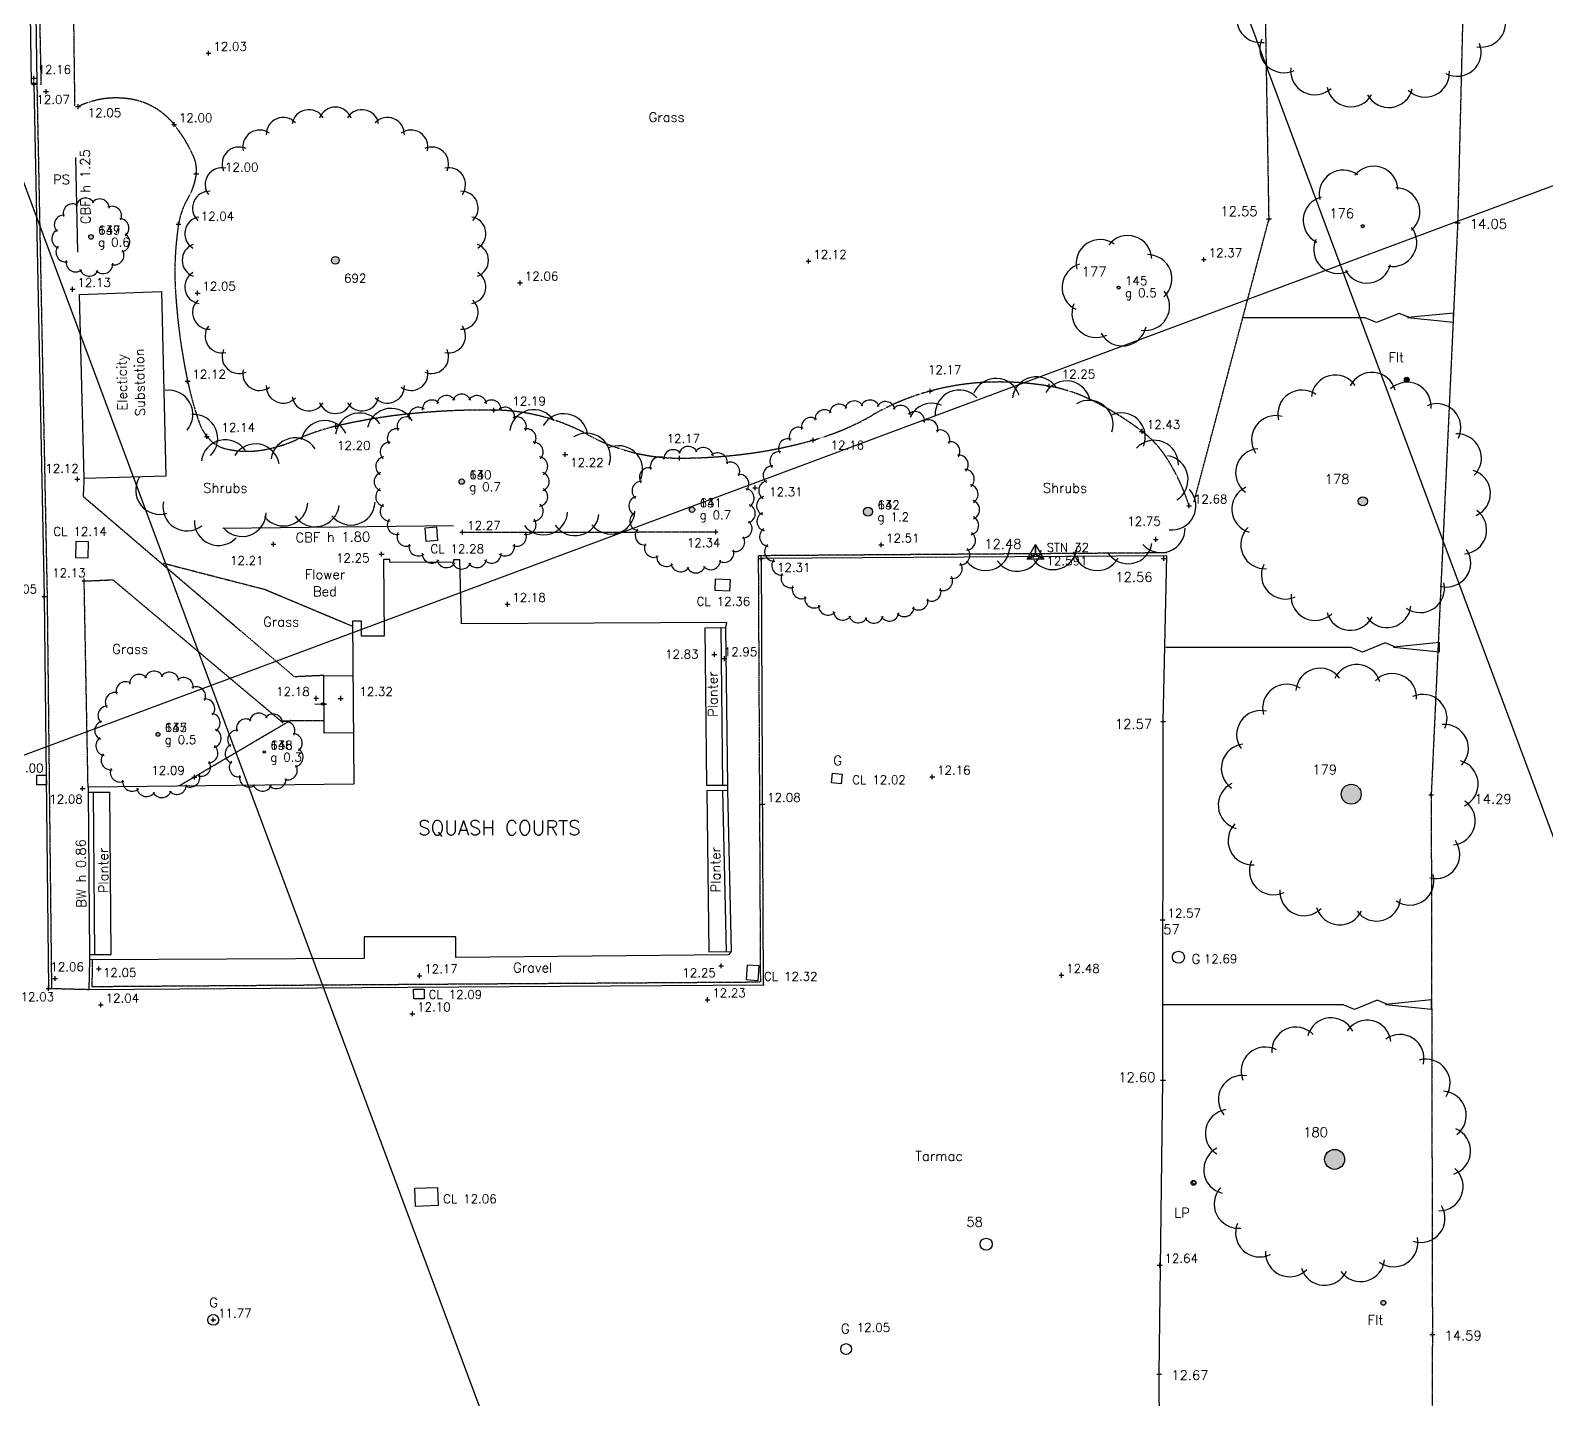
# Model space of a CAD drawing. Extents: x -4000 to 590500, y -6503 to 470250.
# Drawn here: x 321360 to 384274, y 59608 to 116412 of the extents above; entities that cross this region are included whole.
import ezdxf
from ezdxf.enums import TextEntityAlignment as Align

# ---------------------------------------------------------------- set-up
doc = ezdxf.new("R2010")
doc.units = 0
doc.header["$LTSCALE"] = 0.0508
doc.linetypes.add('DASHED', pattern=[19.05, 12.7, -6.35])
for name, color, linetype in [('BOUNDARY', 30, 'CONTINUOUS'), ('BUILDING', 34, 'CONTINUOUS'), ('CONTROL', 1, 'CONTINUOUS'), ('DETAIL', 5, 'CONTINUOUS'), ('GIRTHTEXT', 4, 'CONTINUOUS'), ('GRID', 253, 'CONTINUOUS'), ('LEVEL', 1, 'CONTINUOUS'), ('MH_NUMBER', 7, 'CONTINUOUS'), ('OLDNUMBERS', 7, 'CONTINUOUS'), ('ROAD', 4, 'CONTINUOUS'), ('SERVICE', 1, 'CONTINUOUS'), ('STAIRS', 2, 'CONTINUOUS'), ('TEXT', 7, 'CONTINUOUS'), ('TEXT_SERVICE', 1, 'CONTINUOUS'), ('TREE_NUMBER', 7, 'CONTINUOUS'), ('VEGETATION', 3, 'CONTINUOUS')]:
    doc.layers.add(name, color=color, linetype=linetype)
doc.styles.add('ROMANS', font='Romans.shx')

msp = doc.modelspace()

# ---------------------------------------------------------------- hatches: boundary and pattern name
at = {"layer": 'SERVICE', "linetype": 'Continuous'}
h = msp.add_hatch(color=256, dxfattribs=at)
edge = h.paths.add_edge_path()
edge.add_arc((378470, 101920), 100, 0, 360)
h = msp.add_hatch(color=256, dxfattribs=at)
edge = h.paths.add_edge_path()
edge.add_arc((377497, 63623), 100, 0, 360)
edge = h.paths.add_edge_path()
edge.add_arc((369622, 68605), 100, 0, 360)
at = {"layer": 'VEGETATION', "linetype": 'Continuous'}
h = msp.add_hatch(color=256, dxfattribs=at)
edge = h.paths.add_edge_path()
edge.add_arc((366513, 105742), 63.7, 0, 360)
edge = h.paths.add_edge_path()
edge.add_arc((377145, 119416), 398, 0, 360)
edge = h.paths.add_edge_path()
edge.add_arc((373241, 129133), 63.7, 0, 360)
h = msp.add_hatch(color=256, dxfattribs=at)
edge = h.paths.add_edge_path()
edge.add_arc((315598, 101538), 127, 0, 360)
edge = h.paths.add_edge_path()
edge.add_arc((315335, 107758), 79.6, 0, 360)
edge = h.paths.add_edge_path()
edge.add_arc((315514, 111619), 207, 0, 360)
edge = h.paths.add_edge_path()
edge.add_arc((316192, 115098), 207, 0, 360)
edge = h.paths.add_edge_path()
edge.add_arc((315627, 96258), 15.9, 0, 360)
edge = h.paths.add_edge_path()
edge.add_arc((323877, 107842), 95.5, 0, 360)
edge = h.paths.add_edge_path()
edge.add_arc((334016, 106873), 160, 0, 360)
edge = h.paths.add_edge_path()
edge.add_arc((339258, 97692), 111, 0, 360)
edge = h.paths.add_edge_path()
edge.add_arc((348815, 96528), 111, 0, 360)
edge = h.paths.add_edge_path()
edge.add_arc((356118, 96444), 191, 0, 360)
h = msp.add_hatch(color=256, dxfattribs=at)
edge = h.paths.add_edge_path()
edge.add_arc((376165, 84724), 414, 0, 360)
edge = h.paths.add_edge_path()
edge.add_arc((376647, 96876), 191, 0, 360)
edge = h.paths.add_edge_path()
edge.add_arc((376644, 108288), 63.7, 0, 360)
h = msp.add_hatch(color=256, dxfattribs=at)
edge = h.paths.add_edge_path()
edge.add_arc((315578, 87542), 127, 0, 360)
edge = h.paths.add_edge_path()
edge.add_arc((315607, 84339), 175, 0, 360)
edge = h.paths.add_edge_path()
edge.add_arc((315549, 81286), 175, 0, 360)
edge = h.paths.add_edge_path()
edge.add_arc((315374, 78245), 95.5, 0, 360)
edge = h.paths.add_edge_path()
edge.add_arc((315663, 75537), 95.5, 0, 360)
edge = h.paths.add_edge_path()
edge.add_arc((315830, 72404), 207, 0, 360)
edge = h.paths.add_edge_path()
edge.add_arc((316690, 65670), 207, 0, 360)
edge = h.paths.add_edge_path()
edge.add_arc((316642, 60273), 207, 0, 360)
edge = h.paths.add_edge_path()
edge.add_arc((326656, 87206), 79.6, 0, 360)
edge = h.paths.add_edge_path()
edge.add_arc((331068, 86477), 47.7, 0, 360)
h = msp.add_hatch(color=256, dxfattribs=at)
edge = h.paths.add_edge_path()
edge.add_arc((374286, 44663), 414, 0, 360)
edge = h.paths.add_edge_path()
edge.add_arc((374591, 53417), 414, 0, 360)
edge = h.paths.add_edge_path()
edge.add_arc((375477, 69576), 414, 0, 360)

# ---------------------------------------------------------------- linework, layer by layer
at = {"layer": 'BOUNDARY', "linetype": 'Continuous', "flags": 128}
msp.add_lwpolyline([(329341, 95756), (338924, 95874)], dxfattribs=at)
at = {"layer": 'BUILDING', "linetype": 'Continuous', "flags": 128}
msp.add_lwpolyline([(323600, 97822), (323403, 105459), (326805, 105577), (326989, 97915)], close=True, dxfattribs=at)
for points in [[(350344, 78058), (350451, 78200), (350302, 84878), (350303, 85089), (350224, 91638), (350252, 91854), (339255, 91791), (339176, 94442), (338916, 94442), (338916, 94332), (336273, 94348), (336273, 94458), (336013, 94458), (336043, 91285), (335103, 91285), (335103, 91905), (334723, 91905), (334787, 85135), (323756, 85016), (323762, 84807), (323816, 78076), (323820, 77866)], [(350303, 85089), (349424, 85079), (349355, 91628), (350224, 91638)], [(350004, 91638), (350083, 85089)], [(323762, 84807), (324662, 84807)], [(323816, 78076), (324716, 78076), (324662, 84807)], [(324036, 78076), (323982, 84807)], [(350302, 84878), (349427, 84867), (349508, 78188), (350451, 78200)], [(350082, 84878), (350231, 78200)], [(350331, 78062), (339008, 77956), (339008, 78809), (335206, 78809), (335206, 77909), (323823, 77850)]]:
    msp.add_lwpolyline(points, dxfattribs=at)
at = {"layer": 'CONTROL', "linetype": 'Continuous', "flags": 128}
msp.add_lwpolyline([(363065, 94681), (363065, 95081), (363411, 94481), (363065, 94681), (362719, 94481), (363065, 95081), (363065, 94681), (363411, 94481), (362719, 94481), (363065, 94681)], dxfattribs=at)
at = {"layer": 'DETAIL', "linetype": 'DASHED', "flags": 128}
for points in [[(372445, 127014), (372724, 128840), (373524, 129947), (375493, 130931), (381143, 131496), (380582, 108425), (379483, 84695), (379533, 62310), (379409, 39030)], [(321526, 127471), (321802, 114154)], [(369638, 96834), (372756, 108591), (372445, 127014)], [(323212, 113249), (323072, 124264)], [(333540, 89650), (332314, 89593), (323563, 97067), (323600, 97822)], [(339287, 95591), (349800, 95606)], [(326871, 94311), (331093, 93221), (334725, 91698)], [(323595, 93570), (324787, 93619)], [(323756, 85016), (323595, 93570)], [(324787, 93619), (331746, 87771)], [(332164, 87786), (327523, 85056)], [(331746, 87771), (333551, 87788)]]:
    msp.add_lwpolyline(points, dxfattribs=at)
at = {"layer": 'DETAIL', "linetype": 'Continuous', "flags": 128}
for points in [[(321473, 124744), (321629, 114204), (321409, 114204), (321254, 124689)], [(323330, 107205), (323250, 111142)], [(368286, 46286), (368199, 60668), (368355, 72857), (368366, 87742), (368513, 94616)]]:
    msp.add_lwpolyline(points, dxfattribs=at)
at = {"layer": 'DETAIL', "linetype": 'DASHED'}
msp.add_lwpolyline([(323339, 113246, -0.159352), (325591, 113546, -0.180159), (327326, 112506, -0.063101), (328128, 111193, -0.13228), (328246, 110459, -0.110812), (327914, 109475, 0.097759), (327511, 108372, 0.05331), (327378, 105655, 0.037855), (327886, 101864, 0.031088), (328362, 100152, 0.083432), (328681, 99567, 0.172619), (329509, 99045, 0.103726), (331108, 99022, 0.058082), (332447, 99449, -0.048604), (334036, 99988, -0.03211), (337093, 100501, -0.028374), (340598, 100659, -0.123148), (344492, 99637, 0.126417), (348294, 98666, 0.033152), (351172, 98860, 0.035174), (353835, 99412, 0.062066), (356301, 100450, -0.064211), (358689, 101444, -0.056317), (361083, 101814, -0.053301), (363636, 101646, -0.070111), (365325, 101101, -0.04897), (367485, 99777, -0.089905), (368526, 98645, -0.063792), (369440, 96689)], format="xyb", dxfattribs=at)
at = {"layer": 'DETAIL', "flags": 128}
for points in [[(378652, 104479), (378621, 104479), (378152, 104670), (377212, 104288), (376743, 104479), (371665, 104479)], [(378074, 90811), (378043, 90811), (377574, 91002), (376634, 90620), (376164, 90811), (368473, 90810)], [(377746, 75985), (377715, 75985), (377245, 76176), (376306, 75793), (375836, 75984), (368357, 75984)]]:
    msp.add_lwpolyline(points, dxfattribs=at)
for points in [[(378499, 104495), (380409, 104304), (380409, 104686)], [(377921, 90826), (379831, 90635), (379831, 91017)], [(377593, 76000), (379502, 75809), (379502, 76191)]]:
    msp.add_lwpolyline(points, close=True, dxfattribs=at)
at = {"layer": 'GRID', "linetype": 'Continuous', "flags": 128}
for points in [[(362081, 0), (188936, 465000)], [(415435, 0), (242290, 465000)], [(89165, 0), (535000, 166009)]]:
    msp.add_lwpolyline(points, dxfattribs=at)
at = {"layer": 'LEVEL', "flags": 128}
for points in [[(328656, 115464), (328856, 115464)], [(328756, 115364), (328756, 115564)], [(321504, 114330), (321504, 114530)], [(321404, 114430), (321604, 114430)], [(321412, 114184), (321612, 114184)], [(321512, 114084), (321512, 114284)], [(321911, 113875), (322111, 113875)], [(322011, 113775), (322011, 113975)], [(323339, 113146), (323339, 113346)], [(323239, 113246), (323439, 113246)], [(327226, 112506), (327426, 112506)], [(327326, 112406), (327326, 112606)], [(328146, 110459), (328346, 110459)], [(328246, 110359), (328246, 110559)], [(327411, 108372), (327611, 108372)], [(327511, 108272), (327511, 108472)], [(372656, 108591), (372856, 108591)], [(372756, 108491), (372756, 108691)], [(380482, 108425), (380682, 108425)], [(380582, 108325), (380582, 108525)], [(370052, 106806), (370052, 107006)], [(353546, 106833), (353746, 106833)], [(353646, 106733), (353646, 106933)], [(369952, 106906), (370152, 106906)], [(323115, 105569), (323115, 105769)], [(341580, 105938), (341780, 105938)], [(341680, 105838), (341680, 106038)], [(323015, 105669), (323215, 105669)], [(328200, 105514), (328400, 105514)], [(328300, 105414), (328300, 105614)], [(327886, 101764), (327886, 101964)], [(327786, 101864), (327986, 101864)], [(358589, 101444), (358789, 101444)], [(358689, 101344), (358689, 101544)], [(363536, 101646), (363736, 101646)], [(363636, 101546), (363636, 101746)], [(340598, 100559), (340598, 100759)], [(334036, 99888), (334036, 100088)], [(340498, 100659), (340698, 100659)], [(328581, 99567), (328781, 99567)], [(328681, 99467), (328681, 99667)], [(333936, 99988), (334136, 99988)], [(353735, 99412), (353935, 99412)], [(353835, 99312), (353835, 99512)], [(367385, 99777), (367585, 99777)], [(367485, 99677), (367485, 99877)], [(343457, 98817), (343657, 98817)], [(343557, 98717), (343557, 98917)], [(348194, 98666), (348394, 98666)], [(348294, 98566), (348294, 98766)], [(323212, 97795), (323412, 97795)], [(323312, 97695), (323312, 97895)], [(351436, 97337), (351436, 97537)], [(351336, 97437), (351536, 97437)], [(369340, 96689), (369540, 96689)], [(369440, 96589), (369440, 96789)], [(339287, 95491), (339287, 95691)], [(349800, 95506), (349800, 95706)], [(331348, 95100), (331548, 95100)], [(331448, 95000), (331448, 95200)], [(339187, 95591), (339387, 95591)], [(349700, 95606), (349900, 95606)], [(356566, 95071), (356766, 95071)], [(356666, 94971), (356666, 95171)], [(367961, 95296), (368161, 95296)], [(368061, 95196), (368061, 95396)], [(335835, 94679), (336035, 94679)], [(335935, 94579), (335935, 94779)], [(351583, 94497), (351783, 94497)], [(351683, 94397), (351683, 94597)], [(362795, 94569), (362995, 94569)], [(362895, 94469), (362895, 94669)], [(368292, 94508), (368492, 94508)], [(368392, 94408), (368392, 94608)], [(323495, 93570), (323695, 93570)], [(323595, 93470), (323595, 93670)], [(321837, 92921), (322037, 92921)], [(321937, 92821), (321937, 93021)], [(341057, 92603), (341257, 92603)], [(341157, 92503), (341157, 92703)], [(349742, 90424), (349742, 90624)], [(349642, 90524), (349842, 90524)], [(350061, 90350), (350262, 90350)], [(350162, 90250), (350162, 90450)], [(333220, 88604), (333220, 88804)], [(334237, 88601), (334237, 88801)], [(333120, 88704), (333320, 88704)], [(334137, 88701), (334337, 88701)], [(368266, 87742), (368466, 87742)], [(368366, 87642), (368366, 87842)], [(323429, 84964), (323629, 84964)], [(323529, 84864), (323529, 85064)], [(328065, 85434), (328265, 85434)], [(328165, 85334), (328165, 85534)], [(358683, 85442), (358883, 85442)], [(358783, 85342), (358783, 85542)], [(351633, 84310), (351833, 84310)], [(351733, 84210), (351733, 84410)], [(379383, 84695), (379583, 84695)], [(379483, 84595), (379483, 84795)], [(368242, 79511), (368442, 79511)], [(368342, 79411), (368342, 79611)], [(324106, 77479), (324306, 77479)], [(324206, 77379), (324206, 77579)], [(349923, 77607), (350123, 77607)], [(350023, 77507), (350023, 77707)], [(322119, 76571), (322119, 76771)], [(322288, 77076), (322488, 77076)], [(322388, 76976), (322388, 77176)], [(337405, 77195), (337605, 77195)], [(337505, 77095), (337505, 77295)], [(364041, 77212), (364241, 77212)], [(364141, 77112), (364141, 77312)], [(322019, 76671), (322219, 76671)], [(349355, 76201), (349555, 76201)], [(349455, 76101), (349455, 76301)], [(324184, 75986), (324384, 75986)], [(324284, 75886), (324284, 76086)], [(337110, 75617), (337310, 75617)], [(337210, 75517), (337210, 75717)], [(368255, 72857), (368455, 72857)], [(368355, 72757), (368355, 72957)], [(368119, 65191), (368319, 65191)], [(368219, 65091), (368219, 65291)], [(328852, 62917), (329052, 62917)], [(328952, 62817), (328952, 63017)], [(379433, 62310), (379633, 62310)], [(379533, 62210), (379533, 62410)], [(368099, 60668), (368299, 60668)], [(368199, 60568), (368199, 60768)]]:
    msp.add_lwpolyline(points, dxfattribs=at)
at = {"layer": 'ROAD', "linetype": 'Continuous', "flags": 128}
for points in [[(321512, 114184), (321937, 92921)], [(368513, 94616), (351683, 94497)], [(351683, 94497), (351770, 76819)], [(321937, 92921), (322119, 76671)], [(323809, 77850), (323792, 76628)], [(337010, 76720), (351805, 76819)], [(323792, 76628), (337010, 76720)]]:
    msp.add_lwpolyline(points, dxfattribs=at)
at = {"layer": 'ROAD', "linetype": 'DASHED', "flags": 128}
for points in [[(321632, 114186), (322057, 92923)], [(368515, 94737), (351562, 94616)], [(351562, 94616), (351650, 76938)], [(322057, 92922), (322239, 76672)], [(323929, 77851), (323914, 76748), (337009, 76840), (351650, 76938)], [(322119, 76671), (323792, 76628)]]:
    msp.add_lwpolyline(points, dxfattribs=at)
at = {"layer": 'SERVICE', "linetype": 'Continuous', "flags": 128}
for points in [[(338215, 95812), (338259, 95244), (337780, 95207), (337736, 95775)], [(323764, 95202), (323745, 94512), (323245, 94526), (323264, 95216)], [(349792, 93656), (350391, 93630), (350370, 93151), (349771, 93177)], [(354608, 85193), (354644, 85591), (355042, 85555), (355006, 85157)], [(322024, 85510), (322025, 85110), (321625, 85110), (321624, 85510)], [(351591, 77614), (351547, 76985), (351068, 77019), (351112, 77647)], [(337264, 76636), (337704, 76639), (337707, 76239), (337267, 76236)], [(338286, 67660), (337336, 67627), (337310, 68376), (338259, 68409)]]:
    msp.add_lwpolyline(points, close=True, dxfattribs=at)
at = {"layer": 'SERVICE', "linetype": 'Continuous'}
for centre, radius in [((378470, 101920), 100), ((368995, 77962), 250), ((369622, 68605), 100), ((369642, 68616), 75), ((361017, 66056), 250), ((377497, 63623), 100), ((328952, 62917), 225), ((355208, 61709), 225)]:
    msp.add_circle(centre, radius, dxfattribs=at)
at = {"layer": 'STAIRS', "linetype": 'Continuous', "flags": 128}
msp.add_lwpolyline([(334767, 87274), (333554, 87254), (333540, 89650), (334745, 89639)], dxfattribs=at)
at = {"layer": 'STAIRS', "flags": 128}
for points in [[(333159, 88467), (333646, 88465)], [(333426, 88488), (333472, 88442)], [(333426, 88474), (333459, 88440)], [(333426, 88460), (333447, 88439)], [(333426, 88446), (333435, 88437)], [(333433, 88495), (333484, 88444)], [(333450, 88493), (333497, 88445)], [(333466, 88491), (333509, 88447)], [(333482, 88488), (333522, 88449)], [(333499, 88486), (333534, 88450)], [(333515, 88484), (333547, 88452)], [(333532, 88481), (333559, 88454)], [(333548, 88479), (333571, 88455)], [(333564, 88477), (333584, 88457)], [(333581, 88475), (333596, 88459)], [(333597, 88472), (333609, 88460)], [(333613, 88470), (333621, 88462)]]:
    msp.add_lwpolyline(points, dxfattribs=at)
msp.add_lwpolyline([(333646, 88465), (333426, 88496), (333426, 88436)], close=True, dxfattribs=at)
at = {"layer": 'VEGETATION', "linetype": 'Continuous'}
for centre, radius in [((376644, 108288), 63.7), ((323877, 107842), 95.5), ((334016, 106873), 160), ((366513, 105742), 63.7), ((339258, 97692), 111), ((376647, 96876), 191), ((348815, 96528), 111), ((356118, 96444), 191), ((326656, 87206), 79.6), ((331068, 86477), 47.7), ((376165, 84724), 414), ((375477, 69576), 414)]:
    msp.add_circle(centre, radius, dxfattribs=at)
for centre, radius, start, end in [((372409, 116903), 1000, 139.19095, 278.46268), ((381567, 116716), 1000, 259.19095, 38.46268), ((373367, 115651), 1000, 156.3338, 295.60553), ((380559, 115504), 1000, 242.04809, 21.31982), ((374651, 114736), 1000, 173.47666, 312.74839), ((379239, 114642), 1000, 224.90523, 4.17696), ((376147, 114241), 1000, 190.61952, 329.89125), ((377723, 114209), 1000, 207.76237, 347.03411), ((331851, 112098), 700, 42.86413, 182.13586), ((332912, 112420), 700, 31.61413, 170.88586), ((334016, 112528), 700, 20.36413, 159.63586), ((335119, 112420), 700, 9.11413, 148.38586), ((336180, 112098), 700, 357.86413, 137.13586), ((330874, 111575), 700, 54.11413, 193.38586), ((337157, 111575), 700, 346.61413, 125.88586), ((330017, 110872), 700, 65.36413, 204.63586), ((338014, 110872), 700, 335.36413, 114.63586), ((377100, 109774), 1000, 1.83146, 141.10319), ((329313, 110015), 700, 76.61413, 215.88586), ((338718, 110015), 700, 324.11413, 103.38586), ((375835, 109614), 1000, 53.26003, 192.53176), ((328791, 109037), 700, 87.86413, 227.13586), ((339240, 109037), 700, 312.86413, 92.13586), ((375171, 108526), 1000, 104.6886, 243.96033), ((378013, 108884), 1000, 310.40289, 89.67462), ((323118, 108811), 400, 58.44105, 197.71278), ((323655, 109052), 400, 30.74874, 170.02047), ((324243, 109017), 400, 3.05643, 142.32816), ((324747, 108712), 400, 335.36413, 114.63586), ((322755, 108347), 400, 86.13336, 225.40509), ((325052, 108208), 400, 307.67182, 86.94355), ((328469, 107976), 700, 99.11413, 238.38586), ((339562, 107976), 700, 301.61413, 80.88586), ((377887, 107615), 1000, 258.97432, 38.24605), ((322649, 107768), 400, 113.82566, 253.09739), ((325087, 107620), 400, 279.97951, 59.25124), ((365750, 106736), 1000, 54.13273, 193.40446), ((366891, 106898), 1000, 2.70416, 141.97589), ((375608, 107328), 1000, 156.11718, 295.38891), ((322824, 107206), 400, 141.51797, 280.7897), ((324846, 107083), 400, 252.2872, 31.55893), ((328360, 106873), 700, 110.36413, 249.63586), ((339671, 106873), 700, 290.36413, 69.63586), ((367728, 106107), 1000, 311.27559, 90.54732), ((323241, 106789), 400, 169.21028, 308.48201), ((323803, 106614), 400, 196.90259, 336.17432), ((324382, 106720), 400, 224.59489, 3.86663), ((328469, 105770), 700, 121.61413, 260.88586), ((339562, 105770), 700, 279.11413, 58.38586), ((365166, 105744), 1000, 105.5613, 244.83303), ((376817, 106923), 1000, 207.54575, 346.81748), ((328791, 104709), 700, 132.86413, 272.13586), ((339240, 104709), 700, 267.86413, 47.13586), ((367631, 104959), 1000, 259.84702, 39.11875), ((365577, 104669), 1000, 156.98987, 296.2616), ((329313, 103731), 700, 144.11413, 283.38586), ((338718, 103731), 700, 256.61413, 35.88586), ((366674, 104319), 1000, 208.41844, 347.69017), ((330017, 102874), 700, 155.36413, 294.63586), ((338014, 102874), 700, 245.36413, 24.63586), ((330874, 102171), 700, 166.61413, 305.88586), ((337157, 102171), 700, 234.11413, 13.38586), ((361428, 100971), 1000, 17.54851, 156.82024), ((363099, 101041), 1000, 33.35113, 172.62286), ((375506, 101113), 1000, 34.63663, 173.90836), ((377021, 101226), 1000, 14.65548, 153.92721), ((327106, 100480), 1000, 319.09146, 98.36319), ((331851, 101648), 700, 177.86413, 317.13586), ((336180, 101648), 700, 222.86413, 2.13586), ((339258, 100923), 400, 20.36413, 159.63586), ((359903, 100489), 1000, 43.16892, 182.44065), ((364349, 100870), 1000, 9.75077, 149.0225), ((374120, 100489), 1000, 54.59461, 193.86634), ((378483, 100815), 1000, 354.61619, 133.88792), ((332912, 101326), 700, 189.11413, 328.38586), ((334016, 101218), 700, 200.36413, 339.63586), ((335119, 101326), 700, 211.61413, 350.88586), ((336334, 99730), 1000, 28.88203, 168.15376), ((337463, 100378), 400, 54.11413, 193.38586), ((338022, 100677), 400, 42.86413, 182.13586), ((338628, 100861), 400, 31.61413, 170.88586), ((339888, 100861), 400, 9.11413, 148.38586), ((340494, 100677), 400, 357.86413, 137.13586), ((341053, 100378), 400, 346.61413, 125.88586), ((342246, 99677), 1000, 33.35113, 172.62286), ((354313, 100270), 400, 45.60803, 184.87976), ((354919, 100501), 400, 36.82754, 176.09927), ((355552, 100636), 400, 28.04705, 167.31878), ((356199, 100674), 400, 19.26656, 158.53829), ((356843, 100612), 400, 10.48608, 149.75781), ((357471, 100452), 400, 1.70559, 140.97732), ((358766, 99943), 1000, 66.76928, 155.0015), ((365284, 100064), 1000, 341.96297, 121.2347), ((379715, 99927), 1000, 334.5769, 113.84863), ((328134, 99482), 1000, 314.54085, 93.81258), ((333582, 99225), 1000, 28.88203, 168.15376), ((335020, 99537), 1000, 33.43264, 172.70437), ((336974, 99976), 400, 65.36413, 204.63586), ((341542, 99976), 400, 335.36413, 114.63586), ((343496, 99506), 1000, 9.75077, 149.0225), ((353750, 99950), 400, 54.38852, 193.66025), ((358067, 100198), 400, 352.9251, 132.19683), ((358617, 99857), 400, 344.14461, 123.41634), ((366620, 99544), 1000, 337.41237, 116.6841), ((373031, 99429), 1000, 74.55414, 213.82587), ((329450, 98427), 1000, 33.35113, 172.62286), ((332344, 98504), 1000, 33.43264, 172.70437), ((336572, 99487), 400, 76.61413, 215.88586), ((341944, 99487), 400, 324.11413, 103.38586), ((344431, 98700), 1000, 341.96297, 121.2347), ((352803, 99073), 400, 71.94949, 211.22122), ((353243, 99548), 400, 63.169, 202.44073), ((359109, 99435), 400, 335.36413, 114.63586), ((367995, 98407), 1000, 358.07011, 137.34184), ((380568, 98671), 1000, 314.53744, 93.80918), ((330700, 98256), 1000, 9.75077, 149.0225), ((336273, 98928), 400, 87.86413, 227.13586), ((342242, 98928), 400, 312.86413, 92.13586), ((345767, 98180), 1000, 337.41237, 116.6841), ((348036, 98617), 400, 40.81867, 180.0904), ((348656, 98752), 400, 24.45503, 163.72676), ((349289, 98707), 400, 8.0914, 147.36313), ((349884, 98485), 400, 351.72776, 130.99949), ((352441, 98536), 400, 80.72998, 220.00171), ((359531, 98944), 400, 326.58364, 105.85537), ((359872, 98393), 400, 317.80315, 97.07488), ((372369, 98061), 1000, 94.51583, 233.78756), ((336089, 98322), 400, 99.11413, 238.38586), ((342426, 98322), 400, 301.61413, 80.88586), ((347030, 97864), 400, 73.54594, 212.81767), ((347479, 98313), 400, 57.18231, 196.45404), ((350392, 98105), 400, 335.36413, 114.63586), ((352164, 97950), 400, 89.51047, 228.7822), ((360126, 97797), 400, 309.02266, 88.29439), ((368397, 97779), 1000, 302.06043, 81.33216), ((380940, 97198), 1000, 294.49799, 73.76972), ((326732, 97333), 1000, 148.38714, 287.65887), ((336027, 97692), 400, 110.36413, 249.63586), ((342488, 97692), 400, 290.36413, 69.63586), ((346725, 97307), 400, 89.90958, 229.18131), ((350773, 97597), 400, 319.00049, 98.27222), ((351981, 97329), 400, 98.29095, 237.56269), ((360285, 97170), 400, 300.24217, 79.5139), ((336089, 97062), 400, 121.61413, 260.88586), ((342426, 97062), 400, 279.11413, 58.38586), ((346590, 96687), 400, 106.27322, 245.54495), ((350995, 97002), 400, 302.63685, 81.90858), ((351894, 96687), 400, 107.07144, 246.34317), ((360347, 96525), 400, 291.46169, 70.73342), ((368722, 96690), 1000, 263.3979, 42.66963), ((372213, 96550), 1000, 114.49397, 253.7657), ((327862, 96647), 1000, 168.31497, 307.5867), ((330146, 96415), 1000, 219.80885, 359.08058), ((331870, 96852), 1000, 217.70836, 356.98009), ((333178, 96820), 1000, 214.02743, 353.29916), ((334665, 96889), 1000, 217.70836, 356.98009), ((336273, 96456), 400, 132.86413, 272.13586), ((342653, 96480), 1000, 217.70836, 356.98009), ((342242, 96456), 400, 267.86413, 47.13586), ((343961, 96449), 1000, 214.02743, 353.29916), ((345449, 96517), 1000, 217.70836, 356.98009), ((346636, 96053), 400, 122.63685, 261.90858), ((351040, 96368), 400, 286.27322, 65.54495), ((351907, 96039), 400, 115.85193, 255.12366), ((380784, 95687), 1000, 274.51265, 53.78438), ((329165, 96042), 1000, 177.92466, 317.19639), ((336572, 95897), 400, 144.11413, 283.38586), ((341944, 95897), 400, 256.61413, 35.88586), ((346858, 95459), 400, 139.00049, 278.27222), ((350905, 95748), 400, 269.90958, 49.18131), ((352018, 95401), 400, 124.63242, 263.90415), ((360310, 95878), 400, 282.6812, 61.95293), ((368270, 95744), 1000, 221.51372, 0.78545), ((372585, 95077), 1000, 134.53551, 273.80724), ((336974, 95408), 400, 155.36413, 294.63586), ((337463, 95006), 400, 166.61413, 305.88586), ((341053, 95006), 400, 234.11413, 13.38586), ((341542, 95408), 400, 245.36413, 24.63586), ((347238, 94950), 400, 155.36413, 294.63586), ((350601, 95191), 400, 253.54594, 32.81767), ((352225, 94788), 400, 133.41291, 272.68464), ((360175, 95245), 400, 273.90071, 53.17244), ((366908, 95284), 1000, 211.90402, 351.17575), ((338022, 94708), 400, 177.86413, 317.13586), ((338628, 94524), 400, 189.11413, 328.38586), ((339888, 94524), 400, 211.61413, 350.88586), ((340494, 94708), 400, 222.86413, 2.13586), ((347746, 94570), 400, 171.72776, 310.99949), ((349595, 94438), 400, 220.81867, 0.0904), ((350152, 94742), 400, 237.18231, 16.45404), ((352523, 94213), 400, 142.19339, 281.46512), ((359944, 94640), 400, 265.12022, 44.39195), ((360997, 95003), 1000, 217.70836, 356.98009), ((362305, 94971), 1000, 214.02743, 353.29916), ((363793, 95040), 1000, 217.70836, 356.98009), ((365617, 95001), 1000, 191.97619, 331.24793), ((380122, 94319), 1000, 254.55501, 33.82674), ((339258, 94462), 400, 200.36413, 339.63586), ((348341, 94348), 400, 188.0914, 327.36313), ((348974, 94303), 400, 204.45503, 343.72676), ((352906, 93690), 400, 150.97388, 290.24561), ((359221, 93569), 400, 247.55925, 26.83098), ((359624, 94077), 400, 256.33974, 35.61147), ((373438, 93821), 1000, 154.57705, 293.84878), ((353364, 93232), 400, 159.75437, 299.0261), ((358746, 93129), 400, 238.77876, 18.05049), ((379033, 93259), 1000, 234.59594, 13.86767), ((353887, 92850), 400, 168.53486, 307.80659), ((354461, 92551), 400, 177.31534, 316.58708), ((357624, 92491), 400, 221.21778, 0.48951), ((358209, 92767), 400, 229.99827, 9.27), ((374670, 92933), 1000, 174.61811, 313.88984), ((377647, 92635), 1000, 214.63396, 353.90569), ((355075, 92344), 400, 186.09583, 325.36756), ((355713, 92233), 400, 194.87632, 334.14805), ((356361, 92221), 400, 203.65681, 342.92854), ((357002, 92307), 400, 212.4373, 351.70903), ((376132, 92522), 1000, 194.65917, 333.9309), ((376394, 89107), 1000, 16.17388, 155.44561), ((325319, 88992), 400, 57.18231, 196.45404), ((325876, 89296), 400, 40.81867, 180.0904), ((326496, 89431), 400, 24.45503, 163.72676), ((327130, 89385), 400, 8.0914, 147.36313), ((327724, 89164), 400, 351.72776, 130.99949), ((374869, 88952), 1000, 36.09741, 175.36914), ((377877, 88730), 1000, 356.04499, 135.31672), ((324870, 88543), 400, 73.54594, 212.81767), ((328233, 88783), 400, 335.36413, 114.63586), ((373487, 88288), 1000, 55.96696, 195.2387), ((379140, 87866), 1000, 335.91611, 115.18784), ((324566, 87985), 400, 89.90958, 229.18131), ((328613, 88275), 400, 319.00049, 98.27222), ((330846, 87687), 400, 30.74874, 170.02047), ((372412, 87193), 1000, 75.83806, 215.1098), ((324431, 87365), 400, 106.27322, 245.54495), ((328835, 87680), 400, 302.63685, 81.90858), ((330309, 87445), 400, 58.44105, 197.71278), ((331434, 87651), 400, 3.05643, 142.32816), ((331938, 87347), 400, 335.36413, 114.63586), ((380028, 86620), 1000, 315.78694, 95.05867), ((324476, 86732), 400, 122.63685, 261.90858), ((328880, 87047), 400, 286.27322, 65.54495), ((329946, 86982), 400, 86.13336, 225.40509), ((332243, 86843), 400, 307.67182, 86.94355), ((324698, 86137), 400, 139.00049, 278.27222), ((328745, 86427), 400, 269.90958, 49.18131), ((329840, 86402), 400, 113.82566, 253.09739), ((332278, 86255), 400, 279.97951, 59.25124), ((371774, 85799), 1000, 95.71049, 234.98222), ((325078, 85629), 400, 155.36413, 294.63586), ((328441, 85869), 400, 253.54594, 32.81767), ((330015, 85840), 400, 141.51797, 280.7897), ((332037, 85718), 400, 252.2872, 31.55893), ((380434, 85144), 1000, 295.65776, 74.92949), ((325587, 85248), 400, 171.72776, 310.99949), ((326181, 85027), 400, 188.0914, 327.36313), ((327435, 85116), 400, 220.81867, 0.0904), ((327992, 85420), 400, 237.18231, 16.45404), ((330432, 85424), 400, 169.21028, 308.48201), ((330994, 85249), 400, 196.90259, 336.17432), ((331573, 85355), 400, 224.59489, 3.86663), ((371648, 84271), 1000, 115.65135, 254.92308), ((326815, 84981), 400, 204.45503, 343.72676), ((380308, 83616), 1000, 275.70555, 54.97728), ((372054, 82795), 1000, 135.78438, 275.05611), ((379669, 82222), 1000, 255.83849, 35.11022), ((372942, 81549), 1000, 155.91741, 295.18914), ((378595, 81127), 1000, 235.96902, 15.24075), ((374205, 80685), 1000, 176.04696, 315.31869), ((375688, 80308), 1000, 196.17651, 335.44824), ((377213, 80463), 1000, 216.09538, 355.36711), ((373869, 74061), 1000, 44.27863, 183.55036), ((375329, 74448), 1000, 26.14762, 165.41935), ((376821, 74352), 1000, 6.80151, 146.07324), ((378186, 73758), 1000, 346.88624, 126.15797), ((372601, 73238), 1000, 62.40963, 201.68136), ((379267, 72735), 1000, 327.00201, 106.27374), ((371652, 72062), 1000, 80.50271, 219.77445), ((379938, 71404), 1000, 307.20022, 86.47195), ((371115, 70650), 1000, 98.58649, 237.85822), ((380118, 69922), 1000, 287.65972, 66.93145), ((371046, 69148), 1000, 117.28509, 256.55682), ((379810, 68443), 1000, 269.53074, 48.80247), ((371477, 67722), 1000, 137.13197, 276.4037), ((379057, 67133), 1000, 251.40177, 30.6735), ((372367, 66528), 1000, 156.97885, 296.25058), ((377934, 66121), 1000, 233.3708, 12.64253), ((373610, 65706), 1000, 176.77754, 316.04927), ((375057, 65353), 1000, 196.57623, 335.84796), ((376552, 65507), 1000, 215.34524, 354.61697)]:
    msp.add_arc(centre, radius, start, end, dxfattribs=at)

# ---------------------------------------------------------------- texts
at = {"layer": 'CONTROL', "style": 'ROMANS'}
for s, p in [('STN 32', (363525, 94781)), ('12.591', (363525, 94221))]:
    msp.add_text(s, height=360, dxfattribs=at).set_placement(p)
at = {"layer": 'GIRTHTEXT', "style": 'ROMANS'}
for s, p in [('g 0.6', (324173, 107442)), ('g 0.5', (366781, 105344)), ('g 0.7', (339569, 97292)), ('g 0.7', (349127, 96128)), ('g 1.2', (356509, 96044)), ('g 0.5', (326935, 86806)), ('g 0.3', (331316, 86077))]:
    msp.add_text(s, height=360, dxfattribs=at).set_placement(p)
at = {"layer": 'LEVEL', "style": 'ROMANS'}
for s, height, p in [('12.03', 360, (328956, 115564)), ('12.16', 360, (321662, 114605)), ('12.07', 360, (321614, 113365)), ('12.05', 360, (323743, 112816)), ('12.00', 360, (327526, 112606)), ('12.00', 360, (329438, 110559)), ('12.04', 360, (328431, 108521)), ('12.55', 400, (370738, 108709)), ('14.05', 400, (381085, 108182)), ('12.12', 360, (353846, 106933)), ('12.37', 360, (370252, 107006)), ('12.06', 360, (341880, 106038)), ('12.13', 360, (323315, 105769)), ('12.05', 360, (328500, 105614)), ('12.12', 360, (328086, 101964)), ('12.17', 360, (358604, 102155)), ('12.25', 360, (364154, 101971)), ('12.19', 360, (341363, 100853)), ('12.14', 360, (329293, 99761)), ('12.43', 360, (367685, 99877)), ('12.17', 360, (347760, 99296)), ('12.20', 360, (334086, 99009)), ('12.16', 360, (354565, 99023)), ('12.12', 360, (321981, 98060)), ('12.22', 360, (343757, 98305)), ('12.31', 360, (352015, 97082)), ('12.68', 360, (369640, 96789)), ('CL 12.14', 360, (322316, 95443)), ('12.27', 360, (339487, 95691)), ('12.75', 360, (366876, 95864)), ('CL 12.28', 360, (337962, 94721)), ('12.34', 360, (348603, 94978)), ('12.51', 360, (356866, 95171)), ('12.48', 400, (360942, 94902)), ('12.21', 360, (329645, 94238)), ('12.25', 360, (334044, 94343)), ('12.13', 360, (322265, 93729)), ('12.31', 360, (352338, 93945)), ('12.56', 400, (366380, 93532)), ('12.05', 360, (320253, 93056)), ('12.18', 360, (341357, 92703)), ('CL 12.36', 360, (349005, 92543)), ('12.83', 360, (347696, 90351)), ('12.95', 360, (350134, 90450)), ('12.18', 360, (331560, 88804)), ('12.32', 360, (335014, 88801)), ('12.57', 400, (366362, 87437)), ('12.00', 360, (320519, 85631)), ('12.09', 360, (326382, 85534)), ('12.16', 360, (358983, 85542)), ('CL 12.02', 360, (355461, 85141)), ('12.08', 360, (322147, 84344)), ('12.08', 360, (351933, 84410)), ('14.29', 400, (381278, 84329)), ('12.57', 360, (368542, 79611)), ('12.69', 360, (370050, 77713)), ('12.06', 360, (322192, 77387)), ('12.05', 360, (324373, 77142)), ('12.17', 360, (337705, 77295)), ('12.25', 360, (348413, 77138)), ('12.48', 360, (364341, 77312)), ('CL 12.32', 360, (351799, 76987)), ('12.03', 360, (320956, 76140)), ('12.04', 360, (324484, 76086)), ('CL 12.09', 360, (337885, 76234)), ('12.23', 360, (349655, 76301)), ('12.10', 360, (337410, 75717)), ('12.60', 400, (366499, 72784)), ('CL 12.06', 360, (338486, 67760)), ('12.64', 360, (368419, 65291)), ('11.77', 360, (329152, 63017)), ('12.05', 360, (355647, 62424)), ('14.59', 400, (380036, 62067)), ('12.67', 400, (368702, 60425))]:
    msp.add_text(s, height=height, dxfattribs=at).set_placement(p)
at = {"layer": 'MH_NUMBER', "linetype": 'Continuous', "style": 'ROMANS'}
for s, p in [('57', (368368, 78915)), ('58', (360197, 66781))]:
    msp.add_text(s, height=400, dxfattribs=at).set_placement(p)
at = {"layer": 'OLDNUMBERS', "style": 'ROMANS'}
for s, p in [('149', (324173, 107942)), ('145', (366781, 105844)), ('140', (339569, 97792)), ('141', (349127, 96628)), ('142', (356509, 96544)), ('147', (326935, 87306)), ('148', (331316, 86577))]:
    msp.add_text(s, height=360, dxfattribs=at).set_placement(p)
at = {"layer": 'TEXT', "style": 'ROMANS'}
for s, height, p in [('Grass', 400, (347760, 112810)), ('PS', 400, (322654, 110224)), ('Flower', 400, (333585, 93847)), ('Bed', 400, (333585, 93137)), ('Grass', 400, (331769, 91877)), ('Grass', 400, (325503, 90750)), ('SQUASH COURTS', 600, (340821, 83332)), ('Gravel', 400, (342202, 77532))]:
    msp.add_text(s, height=height, dxfattribs=at).set_placement(p, align=Align.MIDDLE_CENTER)
for s, rotation, p in [('CBF h 1.25', 90.43652, (323642, 109924)), ('Electicity', 91.05772, (325161, 101808)), ('Substation', 91.05772, (325893, 101808)), ('CBF h 1.80', 0.70426, (333912, 95390)), ('Planter', 90.43652, (349673, 88871)), ('G', 0.43652, (354856, 86123)), ('BW h 0.86', 90.43652, (323464, 81438)), ('Planter', 90.43652, (324390, 81556)), ('Planter', 90.43652, (349788, 81590)), ('G', 0.43652, (328966, 63639))]:
    msp.add_text(s, height=400, rotation=rotation, dxfattribs=at).set_placement(p, align=Align.MIDDLE_CENTER)
for s, p in [('637', (324173, 107942)), ('692', (334377, 105947)), ('630', (339569, 97792)), ('631', (349127, 96628)), ('632', (356509, 96544)), ('635', (326935, 87306)), ('636', (331316, 86577))]:
    msp.add_text(s, height=360, dxfattribs=at).set_placement(p)
at = {"layer": 'TEXT', "linetype": 'Continuous', "style": 'ROMANS'}
for s, p in [('Shrubs', (328535, 97231)), ('Shrubs', (363373, 97231)), ('Tarmac', (358079, 69517))]:
    msp.add_text(s, height=400, dxfattribs=at).set_placement(p)
at = {"layer": 'TEXT_SERVICE', "linetype": 'Continuous', "style": 'ROMANS'}
for s, p in [('Flt', (377708, 102642)), ('LP', (368818, 67160)), ('Flt', (376845, 62707))]:
    msp.add_text(s, height=400, dxfattribs=at).set_placement(p)
at = {"layer": 'TEXT_SERVICE', "style": 'ROMANS'}
for p in [(369722, 77889), (355173, 62552)]:
    msp.add_text('G', height=400, rotation=0.43652, dxfattribs=at).set_placement(p, align=Align.MIDDLE_CENTER)
at = {"layer": 'TREE_NUMBER', "style": 'ROMANS'}
for s, p in [('176', (375256, 108617)), ('177', (364986, 106205)), ('178', (375067, 97597)), ('179', (374549, 85544)), ('180', (374170, 70504))]:
    msp.add_text(s, height=400, dxfattribs=at).set_placement(p)

doc.saveas('drawing.dxf')
